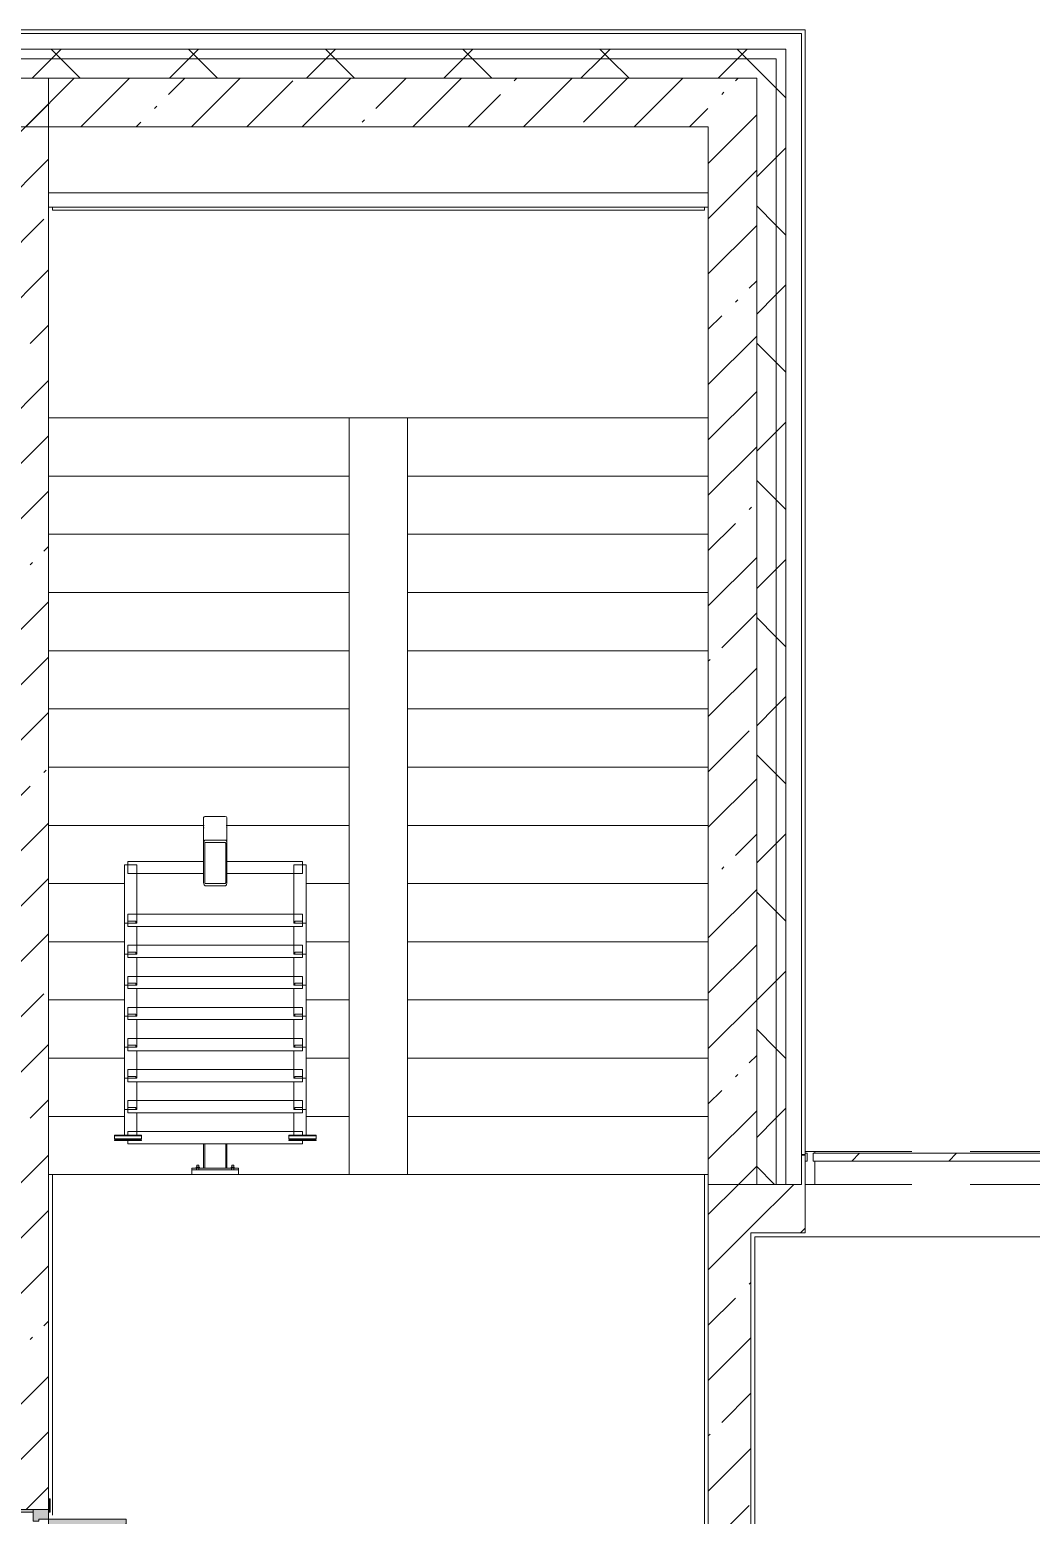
# Model space of a CAD drawing. Header units: millimetres. Extents: x 35524 to 235479, y -8553 to 29000.
# Drawn here: x 197782 to 202944, y 19695 to 27350 of the extents above; entities that cross this region are included whole.
import ezdxf

# ---------------------------------------------------------------- set-up
doc = ezdxf.new("R2010")
doc.units = ezdxf.units.MM
doc.linetypes.add('200_ШТРИХ__ш1_п0_6_', pattern=[800, 500, -300])
for name, color, linetype, lineweight in [('A-DETL-MBND-1', 7, '200_ШТРИХ__ш1_п0_6_', 9), ('A-GENM', 7, 'Continuous', 5), ('A-GLAZ-2', 7, 'Continuous', 5), ('A-GLAZ-CWMG-3', 7, 'Continuous', 5), ('A-WALL', 7, 'Continuous', 9), ('A-WALL-6', 7, 'Continuous', 5), ('I-WALL-24', 7, 'Continuous', 5), ('S-STRS-3', 7, 'Continuous', 5)]:
    doc.layers.add(name, color=color, linetype=linetype, lineweight=lineweight)
for name, color, linetype, lineweight, true_color in [('A-DOOR-2', 7, 'Continuous', 5, 0xaaaaaa), ('A-DOOR-3', 7, 'Continuous', 5, 0xe2e2e2), ('A-DOOR-FRAM-2', 7, 'Continuous', 5, 0xe2e2e2), ('A-DOOR-FRAM-3', 7, 'Continuous', 5, 0xaaaaaa), ('A-FLOR-2', 7, 'Continuous', 5, 0xaaaaaa)]:
    doc.layers.add(name, color=color, linetype=linetype, lineweight=lineweight, true_color=true_color)
pattern_1 = [(45, (108468.84, 0), (-353.5534, 353.5534), []), (135, (108468.84, 0), (-353.5534, -353.5534), [])]
pattern_2 = [(45, (108468.84, 0), (-285.1231, 285.1231), []), (45, (108753.96, 0), (-285.1231, 285.1231), [504.031, -100.806, 16.764, -84.042])]

# ---------------------------------------------------------------- blocks, each defined once
blk = doc.blocks.new('110_Дверь_СКБ_2Ст - Д-1_л_Лестничная клетка EIS60 2-32359692-3_4_2_птичка')
at = {"layer": 'A-DOOR-3'}
for points in [[(662.5, 125), (662.5, 1025), (612.5, 1025), (612.5, 125)], [(-587.5, 525), (-637.5, 525), (-637.5, 125), (-587.5, 125)], [(712.5, -125), (712.5, 45), (697.5, 45), (697.5, -125)]]:
    blk.add_hatch(color=256, dxfattribs=at).paths.add_polyline_path(points)
h = blk.add_hatch(color=256, dxfattribs=at)
h.paths.add_polyline_path([(712.5, 125), (662.5, 125), (662.5, 75), (652.5, 75), (652.5, 45), (712.5, 45)])
h.paths.add_polyline_path([(-627.5, 45), (-627.5, 75), (-637.5, 75), (-637.5, 125), (-687.5, 125), (-687.5, 45)])
at = {"layer": 'A-DOOR-FRAM-2'}
for points in [[(-672.5, 125), (-672.5, 133), (-742.5, 133), (-742.5, 125)], [(767.5, 125), (767.5, 133), (697.5, 133), (697.5, 125)], [(-672.5, -125), (-672.5, 45), (-687.5, 45), (-687.5, -125)], [(-672.5, -133), (-672.5, -125), (-742.5, -125), (-742.5, -133)], [(767.5, -133), (767.5, -125), (697.5, -125), (697.5, -133)]]:
    blk.add_hatch(color=256, dxfattribs=at).paths.add_polyline_path(points)
at = {"layer": 'A-DOOR-2'}
for p, q in [((662.5, 1025), (612.5, 1025)), ((612.5, 1025), (612.5, 125)), ((662.5, 125), (662.5, 1025)), ((-637.5, 525), (-637.5, 125)), ((-587.5, 525), (-637.5, 525)), ((-587.5, 125), (-587.5, 525)), ((-637.5, 125), (-587.5, 125)), ((612.5, 125), (662.5, 125))]:
    blk.add_line(p, q, dxfattribs=at)
for centre, radius, start, end in [((662.5, 125), 900, 90, 180), ((-637.5, 125), 400, 360, 90)]:
    blk.add_arc(centre, radius, start, end, dxfattribs=at)
at = {"layer": 'A-DOOR-FRAM-3'}
for p, q in [((-672.5, 133), (-742.5, 133)), ((-742.5, 133), (-742.5, 125)), ((-742.5, 125), (-672.5, 125)), ((-637.5, 125), (-687.5, 125)), ((-687.5, 125), (-687.5, 45)), ((-672.5, 125), (-672.5, 133)), ((-637.5, 75), (-637.5, 125)), ((662.5, 125), (662.5, 75)), ((712.5, 125), (662.5, 125)), ((767.5, 133), (697.5, 133)), ((697.5, 133), (697.5, 125)), ((697.5, 125), (767.5, 125)), ((712.5, 45), (712.5, 125)), ((767.5, 125), (767.5, 133)), ((-687.5, 45), (-627.5, 45)), ((-672.5, 45), (-687.5, 45)), ((-687.5, 45), (-687.5, -125)), ((-672.5, -125), (-672.5, 45)), ((-627.5, 75), (-637.5, 75)), ((-627.5, 45), (-627.5, 75)), ((662.5, 75), (652.5, 75)), ((652.5, 75), (652.5, 45)), ((652.5, 45), (712.5, 45)), ((712.5, 45), (697.5, 45)), ((697.5, 45), (697.5, -125)), ((712.5, -125), (712.5, 45)), ((-672.5, -125), (-742.5, -125)), ((-742.5, -125), (-742.5, -133)), ((-742.5, -133), (-672.5, -133)), ((-687.5, -125), (-672.5, -125)), ((-672.5, -133), (-672.5, -125)), ((697.5, -125), (712.5, -125)), ((767.5, -125), (697.5, -125)), ((697.5, -125), (697.5, -133)), ((697.5, -133), (767.5, -133)), ((767.5, -133), (767.5, -125))]:
    blk.add_line(p, q, dxfattribs=at)
blk = doc.blocks.new('PNS_Панель прямоугольная - Нр_Стекло - 40мм-22855911-3_4_2_птичка')
at = {"layer": 'A-GLAZ-2'}
h = blk.add_hatch(dxfattribs=at)
h.set_pattern_fill('FP_160', color=256, style=0, pattern_type=2)
h.set_pattern_definition([(45, (-94620, -21060), (-1414.214, 1414.214), [1000, -3000]), (45, (-95620, -21560), (-1414.214, 1414.214), [3000, -1000]), (45, (-93620, -22060), (-1414.214, 1414.214), [1000, -3000])])
h.paths.add_polyline_path([(760, -40), (770, -40), (770, 0), (-770, 0), (-770, -40), (37.1, -40)])
for p, q in [((-770, 0), (770, 0)), ((760, 0), (-770, 0)), ((-760, -40), (760, -40))]:
    blk.add_line(p, q, dxfattribs=at)
blk = doc.blocks.new('Прямоугольный импост - Импост структурный с накладкой - 170мм-22855901-3_4_2_птичка')
at = {"layer": 'A-DETL-MBND-1'}
for p, q in [((93360, 21560), (93360, 21570)), ((93360, 21570), (94880, 21570)), ((93360, 21400), (94880, 21400))]:
    blk.add_line(p, q, dxfattribs=at)
blk = doc.blocks.new('Анкер клиновой - Анкер клиновой МКТ В 10-10-16_85-22193208-3_4_2_птичка')
at = {"layer": 'A-DETL-MBND-1'}
for p, q in [((122191.4, 13788), (122191.4, 13784)), ((122207.4, 13788), (122191.4, 13788)), ((122191.4, 13788), (122207.4, 13788)), ((122194.4, 13798), (122194.4, 13784)), ((122204.4, 13798), (122194.4, 13798)), ((122194.4, 13798), (122204.4, 13798)), ((122204.4, 13784), (122204.4, 13798)), ((122207.4, 13784), (122207.4, 13788))]:
    blk.add_line(p, q, dxfattribs=at)
blk = doc.blocks.new('ОМ_Полоса_Трапеция прямоугольная_Прокат_ГОСТ 103-2006 - ОМ_Полоса_Трапеция прямоугольная_Прокат_ГОСТ 103-2006-21111644-3_4_2_птичка')
at = {"layer": 'A-GENM'}
for p, q in [((122699.4, 15046.5), (122699.4, 15056.5)), ((122699.4, 15056.5), (122739.4, 15056.5)), ((122739.4, 15046.5), (122699.4, 15046.5)), ((122739.4, 15056.5), (122739.4, 15046.5))]:
    blk.add_line(p, q, dxfattribs=at)
blk = doc.blocks.new('ОМ_Полоса_Трапеция прямоугольная_Прокат_ГОСТ 103-2006 - ОМ_Полоса_Трапеция прямоугольная_Прокат_ГОСТ 103-2006-V168-3_4_2_птичка')
at = {"layer": 'A-GENM'}
for p, q in [((122699.4, 14416.5), (122699.4, 14406.5)), ((122739.4, 14416.5), (122699.4, 14416.5)), ((122699.4, 14406.5), (122739.4, 14406.5)), ((122739.4, 14406.5), (122739.4, 14416.5))]:
    blk.add_line(p, q, dxfattribs=at)
blk = doc.blocks.new('ОМ_Полоса_Трапеция прямоугольная_Прокат_ГОСТ 103-2006 - ОМ_Полоса_Трапеция прямоугольная_Прокат_ГОСТ 103-2006-V169-3_4_2_птичка')
at = {"layer": 'A-GENM'}
for p, q in [((122699.4, 14256.5), (122699.4, 14246.5)), ((122739.4, 14256.5), (122699.4, 14256.5)), ((122699.4, 14246.5), (122739.4, 14246.5)), ((122739.4, 14246.5), (122739.4, 14256.5))]:
    blk.add_line(p, q, dxfattribs=at)
blk = doc.blocks.new('ОМ_Полоса_Трапеция прямоугольная_Прокат_ГОСТ 103-2006 - ОМ_Полоса_Трапеция прямоугольная_Прокат_ГОСТ 103-2006-V170-3_4_2_птичка')
at = {"layer": 'A-GENM'}
for p, q in [((122699.4, 14096.5), (122699.4, 14086.5)), ((122739.4, 14096.5), (122699.4, 14096.5)), ((122699.4, 14086.5), (122739.4, 14086.5)), ((122739.4, 14086.5), (122739.4, 14096.5))]:
    blk.add_line(p, q, dxfattribs=at)
blk = doc.blocks.new('ОМ_Полоса_Прокат_ГОСТ 103-2006 - ОМ_Полоса_Прокат_ГОСТ 103-2006-22193251-3_4_2_птичка')
at = {"layer": 'A-GENM'}
for p, q in [((122809.4, 13929.5), (122669.4, 13929.5)), ((122669.4, 13929.5), (122669.4, 13926.5)), ((122669.4, 13926.5), (122809.4, 13926.5)), ((122809.4, 13926.5), (122809.4, 13929.5))]:
    blk.add_line(p, q, dxfattribs=at)
blk = doc.blocks.new('ОМ_Полоса_Прокат_ГОСТ 103-2006 - ОМ_Полоса_Прокат_ГОСТ 103-2006-22193252-3_4_2_птичка')
at = {"layer": 'A-GENM'}
for p, q in [((122669.4, 13954.2), (122669.4, 13950.8)), ((122809.4, 13954.2), (122669.4, 13954.2)), ((122669.4, 13950.8), (122809.4, 13950.8)), ((122669.4, 13933.9), (122669.4, 13950.8)), ((122809.4, 13933.9), (122669.4, 13933.9)), ((122809.4, 13950.8), (122809.4, 13954.2)), ((122809.4, 13950.8), (122809.4, 13933.9))]:
    blk.add_line(p, q, dxfattribs=at)
blk = doc.blocks.new('ОМ_Полоса_Трапеция прямоугольная_Прокат_ГОСТ 103-2006 - ОМ_Полоса_Трапеция прямоугольная_Прокат_ГОСТ 103-2006-21111686-3_4_2_птичка')
at = {"layer": 'A-GENM'}
for p, q in [((121839.4, 15056.5), (121879.4, 15056.5)), ((121839.4, 15046.5), (121839.4, 15056.5)), ((121879.4, 15046.5), (121839.4, 15046.5)), ((121879.4, 15056.5), (121879.4, 15046.5))]:
    blk.add_line(p, q, dxfattribs=at)
blk = doc.blocks.new('ОМ_Полоса_Трапеция прямоугольная_Прокат_ГОСТ 103-2006 - ОМ_Полоса_Трапеция прямоугольная_Прокат_ГОСТ 103-2006-V171-3_4_2_птичка')
at = {"layer": 'A-GENM'}
for p, q in [((121879.4, 14416.5), (121839.4, 14416.5)), ((121839.4, 14416.5), (121839.4, 14406.5)), ((121839.4, 14406.5), (121879.4, 14406.5)), ((121879.4, 14406.5), (121879.4, 14416.5))]:
    blk.add_line(p, q, dxfattribs=at)
blk = doc.blocks.new('ОМ_Полоса_Трапеция прямоугольная_Прокат_ГОСТ 103-2006 - ОМ_Полоса_Трапеция прямоугольная_Прокат_ГОСТ 103-2006-V172-3_4_2_птичка')
at = {"layer": 'A-GENM'}
for p, q in [((121879.4, 14256.5), (121839.4, 14256.5)), ((121839.4, 14256.5), (121839.4, 14246.5)), ((121839.4, 14246.5), (121879.4, 14246.5)), ((121879.4, 14246.5), (121879.4, 14256.5))]:
    blk.add_line(p, q, dxfattribs=at)
blk = doc.blocks.new('ОМ_Полоса_Трапеция прямоугольная_Прокат_ГОСТ 103-2006 - ОМ_Полоса_Трапеция прямоугольная_Прокат_ГОСТ 103-2006-V173-3_4_2_птичка')
at = {"layer": 'A-GENM'}
for p, q in [((121879.4, 14096.5), (121839.4, 14096.5)), ((121839.4, 14096.5), (121839.4, 14086.5)), ((121839.4, 14086.5), (121879.4, 14086.5)), ((121879.4, 14086.5), (121879.4, 14096.5))]:
    blk.add_line(p, q, dxfattribs=at)
blk = doc.blocks.new('ОМ_Полоса_Прокат_ГОСТ 103-2006 - ОМ_Полоса_Прокат_ГОСТ 103-2006-22193295-3_4_2_птичка')
at = {"layer": 'A-GENM'}
for p, q in [((121909.4, 13929.5), (121769.4, 13929.5)), ((121769.4, 13929.5), (121769.4, 13926.5)), ((121769.4, 13926.5), (121909.4, 13926.5)), ((121909.4, 13926.5), (121909.4, 13929.5))]:
    blk.add_line(p, q, dxfattribs=at)
blk = doc.blocks.new('ОМ_Полоса_Прокат_ГОСТ 103-2006 - ОМ_Полоса_Прокат_ГОСТ 103-2006-22193296-3_4_2_птичка')
at = {"layer": 'A-GENM'}
for p, q in [((121909.4, 13954.2), (121769.4, 13954.2)), ((121769.4, 13954.2), (121769.4, 13950.8)), ((121769.4, 13950.8), (121909.4, 13950.8)), ((121769.4, 13933.9), (121769.4, 13950.8)), ((121909.4, 13933.9), (121769.4, 13933.9)), ((121909.4, 13950.8), (121909.4, 13954.2)), ((121909.4, 13950.8), (121909.4, 13933.9))]:
    blk.add_line(p, q, dxfattribs=at)
blk = doc.blocks.new('ОМ_Нижняя опорная пятка1 - ОМ_Нижняя опорная пятка-21111576-3_4_2_птичка')
at = {"layer": 'A-DETL-MBND-1'}
for p, q in [((-96, -10), (-96, 0)), ((-84, -10), (-84, 0)), ((84, -10), (84, 0)), ((96, -10), (96, 0))]:
    blk.add_line(p, q, dxfattribs=at)
blk = doc.blocks.new('ОМ_Труба_ГОСТ 8639-82 - ОМ_Труба_ГОСТ 8639-82-21111694-3_4_2_птичка')
at = {"layer": 'A-GENM'}
for p, q in [((122229.4, 15590.5), (122229.4, 15456.5)), ((122238.4, 15595.1), (122340.4, 15595.1)), ((122349.4, 15456.5), (122349.4, 15590.5)), ((122238.4, 15474.2), (122340.4, 15474.2)), ((122229.4, 15256.4), (122229.4, 15456.5)), ((122235.4, 15456.5), (122235.4, 15256.4)), ((122340.4, 15462.4), (122238.4, 15462.4)), ((122343.4, 15256.4), (122343.4, 15456.5)), ((122349.4, 15456.5), (122349.4, 15256.4)), ((122238.4, 15250.5), (122340.4, 15250.5)), ((122340.4, 15238.8), (122238.4, 15238.8))]:
    blk.add_line(p, q, dxfattribs=at)
at = {"layer": 'A-GENM', "flags": 128}
for points in [[(122229.4, 15456.5), (122229.6, 15460), (122230.1, 15463.3), (122231, 15466.3), (122232.1, 15469), (122233.4, 15471.2), (122235, 15472.8), (122236.7, 15473.8), (122238.4, 15474.2)], [(122340.4, 15474.2), (122342.2, 15473.8), (122343.9, 15472.8), (122345.4, 15471.2), (122346.8, 15469), (122347.9, 15466.3), (122348.8, 15463.3), (122349.3, 15460), (122349.4, 15456.5)], [(122238.4, 15462.4), (122237.9, 15462.3), (122237.3, 15461.9), (122236.8, 15461.4), (122236.3, 15460.7), (122235.9, 15459.8), (122235.7, 15458.8), (122235.5, 15457.7), (122235.4, 15456.5)], [(122343.4, 15456.5), (122343.4, 15457.7), (122343.2, 15458.8), (122342.9, 15459.8), (122342.6, 15460.7), (122342.1, 15461.4), (122341.6, 15461.9), (122341, 15462.3), (122340.4, 15462.4)], [(122238.4, 15238.8), (122236.7, 15239.1), (122235, 15240.1), (122233.4, 15241.8), (122232.1, 15243.9), (122231, 15246.6), (122230.1, 15249.7), (122229.6, 15253), (122229.4, 15256.4)], [(122235.4, 15256.4), (122235.5, 15255.3), (122235.7, 15254.2), (122235.9, 15253.2), (122236.3, 15252.3), (122236.8, 15251.5), (122237.3, 15251), (122237.9, 15250.7), (122238.4, 15250.5)], [(122349.4, 15256.4), (122349.3, 15253), (122348.8, 15249.7), (122347.9, 15246.6), (122346.8, 15243.9), (122345.4, 15241.8), (122343.9, 15240.1), (122342.2, 15239.1), (122340.4, 15238.8)], [(122340.4, 15250.5), (122341, 15250.7), (122341.6, 15251), (122342.1, 15251.5), (122342.6, 15252.3), (122342.9, 15253.2), (122343.2, 15254.2), (122343.4, 15255.3), (122343.4, 15256.4)]]:
    blk.add_lwpolyline(points, dxfattribs=at)
at = {"layer": 'A-GENM'}
for centre, major_axis, start_param, end_param in [((122238.4, 15590.5), (9, 0), 1.570796, 3.141593), ((122340.4, 15590.5), (9, 0), 0, 1.570796), ((122238.4, 15538.5), (9, 0), 3.141593, 3.665191), ((122340.4, 15538.5), (-9, 0), 2.617994, 3.141593)]:
    blk.add_ellipse(centre, major_axis=major_axis, ratio=0.509802, start_param=start_param, end_param=end_param, dxfattribs=at)
blk = doc.blocks.new('ОМ_Уголок_ГОСТ 8509-93 - ОМ_Уголок_ГОСТ 8509-93-22194532-3_4_2_птичка')
at = {"layer": 'A-GENM'}
for p, q in [((0, 45.2), (0, -17.8)), ((390, 45.2), (0, 45.2)), ((900, 45.2), (510, 45.2)), ((900, -17.8), (900, 45.2)), ((0, -17.8), (390, -17.8)), ((510, -17.8), (900, -17.8))]:
    blk.add_line(p, q, dxfattribs=at)
blk = doc.blocks.new('ОМ_Уголок_ГОСТ 8509-93 - ОМ_Уголок_ГОСТ 8509-93-V174-3_4_2_птичка')
at = {"layer": 'A-GENM'}
for p, q in [((0, 45.2), (0, -17.8)), ((900, 45.2), (0, 45.2)), ((900, -17.8), (900, 45.2)), ((0, -17.8), (900, -17.8))]:
    blk.add_line(p, q, dxfattribs=at)
blk = doc.blocks.new('ОМ_Уголок_ГОСТ 8509-93 - ОМ_Уголок_ГОСТ 8509-93-22194533-3_4_2_птичка')
at = {"layer": 'A-GENM'}
for p, q in [((0, 45.2), (0, -17.8)), ((300, 45.2), (0, 45.2)), ((300, -17.8), (300, 45.2)), ((0, -17.8), (300, -17.8))]:
    blk.add_line(p, q, dxfattribs=at)
blk = doc.blocks.new('ОМ_Уголок_ГОСТ 8509-93 - ОМ_Уголок_ГОСТ 8509-93-V175-3_4_2_птичка')
at = {"layer": 'A-GENM'}
for p, q in [((0, 45.2), (0, -17.8)), ((142.2, 45.2), (0, 45.2)), ((0, -17.8), (160, -17.8))]:
    blk.add_line(p, q, dxfattribs=at)
blk = doc.blocks.new('ОМ_Уголок_ГОСТ 8509-93 - ОМ_Уголок_ГОСТ 8509-93-V176-3_4_2_птичка')
at = {"layer": 'A-GENM'}
for p, q in [((300, 45.2), (157.8, 45.2)), ((300, -17.8), (300, 45.2)), ((140, -17.8), (300, -17.8))]:
    blk.add_line(p, q, dxfattribs=at)
blk = doc.blocks.new('ОМ_Уголок_ГОСТ 8509-93 - ОМ_Уголок_ГОСТ 8509-93-V226-3_4_2_птичка')
at = {"layer": 'A-GENM'}
for p, q in [((0, 45.2), (0, 27.8)), ((900, 45.2), (0, 45.2)), ((0, 7.4), (0, -17.8)), ((900, 27.8), (900, 45.2)), ((900, -17.8), (900, 6.6)), ((0, -17.8), (900, -17.8))]:
    blk.add_line(p, q, dxfattribs=at)
blk = doc.blocks.new('ОМ_Уголок_ГОСТ 8509-93 - ОМ_Уголок_ГОСТ 8509-93-V227-3_4_2_птичка')
at = {"layer": 'A-GENM'}
for p, q in [((0, 45.2), (0, -17.8)), ((6.6, 45.2), (0, 45.2)), ((142.2, 45.2), (27.8, 45.2)), ((0, -17.8), (6.6, -17.8)), ((27.8, -17.8), (160, -17.8))]:
    blk.add_line(p, q, dxfattribs=at)
blk = doc.blocks.new('ОМ_Уголок_ГОСТ 8509-93 - ОМ_Уголок_ГОСТ 8509-93-V179-3_4_2_птичка')
at = {"layer": 'A-GENM'}
for p, q in [((272.2, 45.2), (157.8, 45.2)), ((300, 45.2), (292.6, 45.2)), ((300, -17.8), (300, 45.2)), ((140, -17.8), (272.2, -17.8)), ((292.6, -17.8), (300, -17.8))]:
    blk.add_line(p, q, dxfattribs=at)
blk = doc.blocks.new('ОМ_Труба_ГОСТ 8639-82 - ОМ_Труба_ГОСТ 8639-82-21111710-3_4_2_птичка')
at = {"layer": 'A-DETL-MBND-1'}
for p, q in [((122229.4, 13908.7), (122229.4, 13784)), ((122235.4, 13908.7), (122235.4, 13784)), ((122343.4, 13908.7), (122343.4, 13784)), ((122349.4, 13784), (122349.4, 13908.7))]:
    blk.add_line(p, q, dxfattribs=at)
blk = doc.blocks.new('ОМ_Уголок_ГОСТ 8510-86 - ОМ_Уголок_ГОСТ 8510-86-21111720-3_4_2_птичка')
at = {"layer": 'A-DETL-MBND-1'}
for p, q in [((0, 34), (0, 0)), ((0, 10), (240, 10)), ((0, 0), (240, 0)), ((240, 0), (240, 34))]:
    blk.add_line(p, q, dxfattribs=at)
blk = doc.blocks.new('Прямоугольный импост - Импост структурный с накладкой - 170мм-22854979-3_4_2_птичка')
at = {"layer": 'A-GLAZ-CWMG-3'}
for p, q in [((0, 160), (-50, 160)), ((-50, 160), (-50, 40)), ((0, 40), (0, 160)), ((-50, 40), (-40, 40)), ((-40, 0), (-50, 0)), ((-50, 0), (-50, -10)), ((-40, 40), (-40, 0)), ((-10, 0), (-10, 40)), ((-10, 40), (0, 40)), ((0, 0), (-10, 0)), ((0, -10), (0, 0)), ((-50, -10), (0, -10))]:
    blk.add_line(p, q, dxfattribs=at)
blk = doc.blocks.new('Зашивка приборов отопления39 - Зашивка приборов отопления-33325432-3_4_2_птичка')
at = {"layer": 'A-WALL-6'}
for p, q in [((120704.7, 17931.2), (124104.7, 17931.2)), ((124104.7, 17931.2), (120704.7, 17931.2)), ((120704.7, 17856.2), (124104.7, 17856.2))]:
    blk.add_line(p, q, dxfattribs=at)

msp = doc.modelspace()

# ---------------------------------------------------------------- hatches: boundary and pattern name
at = {"layer": 'A-WALL-6'}
h = msp.add_hatch(dxfattribs=at)
h.set_pattern_fill('FP_102', color=256, style=0, pattern_type=2)
h.set_pattern_definition(pattern_1)
h.paths.add_polyline_path([(201628.8, 27200), (201678.8, 27200), (201678.8, 27250), (193038.8, 27250), (193038.8, 27200), (200761.5, 27200)])
h = msp.add_hatch(dxfattribs=at)
h.set_pattern_fill('FP_102', color=256, style=0, pattern_type=2)
h.set_pattern_definition(pattern_1)
h.paths.add_polyline_path([(201528.8, 27100), (201628.8, 27100), (201628.8, 27200), (193038.8, 27200), (193038.8, 27100), (200761.5, 27100)])
h = msp.add_hatch(dxfattribs=at)
h.set_pattern_fill('FP_102', color=256, style=0, pattern_type=2)
h.set_pattern_definition(pattern_1)
h.paths.add_polyline_path([(201678.8, 21400), (201678.8, 27200), (201628.8, 27200), (201628.8, 21400)])
h = msp.add_hatch(dxfattribs=at)
h.set_pattern_fill('FP_102', color=256, style=0, pattern_type=2)
h.set_pattern_definition(pattern_1)
h.paths.add_polyline_path([(201628.8, 21400), (201628.8, 27100), (201528.8, 27100), (201528.8, 21400)])
h = msp.add_hatch(dxfattribs=at)
h.set_pattern_fill('FP_102', color=256, style=0, pattern_type=2)
h.set_pattern_definition(pattern_1)
h.paths.add_polyline_path([(233698.8, 21400), (233698.8, 21550), (228619.1, 21550), (228619.1, 21400), (233548.8, 21400)])
h.paths.add_polyline_path([(227719.1, 21400), (227719.1, 21550), (226369.3, 21550), (226369.3, 21400), (226863.2, 21400)])
h.paths.add_polyline_path([(215319.3, 21400), (215319.3, 21550), (214019.1, 21550), (214019.1, 21400), (214744.5, 21400)])
h.paths.add_polyline_path([(216219.3, 21400), (217519.3, 21400), (217519.3, 21550), (216219.3, 21550)])
h.paths.add_polyline_path([(201778.8, 21400), (201778.8, 21550), (201758.8, 21550), (201758.8, 21400)])
h.paths.add_polyline_path([(218419.3, 21400), (219718.8, 21400), (219718.8, 21550), (218419.3, 21550)])
h.paths.add_polyline_path([(224998.8, 21400), (225469.3, 21400), (225469.3, 21550), (224599.3, 21550), (224599.3, 21400)])
h.paths.add_polyline_path([(222018.8, 21400), (223169.3, 21400), (223169.3, 21550), (222018.8, 21550)])
h.paths.add_polyline_path([(206354.7, 21400), (209618.8, 21400), (209618.8, 21550), (205078.8, 21550), (205078.8, 21400)])
h.paths.add_polyline_path([(211947.9, 21400), (213119.1, 21400), (213119.1, 21550), (211918.8, 21550), (211918.8, 21400)])
at = {"layer": 'I-WALL-24'}
h = msp.add_hatch(dxfattribs=at)
h.set_pattern_fill('FP_98', color=256, style=0, pattern_type=2)
h.set_pattern_definition(pattern_2)
h.paths.add_polyline_path([(201278.8, 26850), (201278.8, 27100), (197603.8, 27100), (197603.8, 26850), (200761.5, 26850)])
h = msp.add_hatch(dxfattribs=at)
h.set_pattern_fill('FP_98', color=256, style=0, pattern_type=2)
h.set_pattern_definition(pattern_2)
h.paths.add_polyline_path([(197628.8, 17270), (197878.8, 17270), (197878.8, 18325), (197628.8, 18325), (197628.8, 18162.4)])
h.paths.add_polyline_path([(197628.8, 19725), (197878.8, 19725), (197878.8, 27100), (197628.8, 27100), (197628.8, 19750)])
h = msp.add_hatch(dxfattribs=at)
h.set_pattern_fill('FP_98', color=256, style=0, pattern_type=2)
h.set_pattern_definition(pattern_2)
h.paths.add_polyline_path([(201278.8, 21400), (201528.8, 21400), (201528.8, 27100), (201278.8, 27100), (201278.8, 21633.1)])
h = msp.add_hatch(dxfattribs=at)
h.set_pattern_fill('FP_98', color=256, style=0, pattern_type=2)
h.set_pattern_definition(pattern_2)
h.paths.add_polyline_path([(201498.8, 17270), (201498.8, 21400), (201278.8, 21400), (201278.8, 17270)])
h = msp.add_hatch(dxfattribs=at)
h.set_pattern_fill('FP_98', color=256, style=0, pattern_type=2)
h.set_pattern_definition(pattern_2)
h.paths.add_polyline_path([(206354.7, 21150), (209048.8, 21150), (209048.8, 21400), (205078.8, 21400), (205078.8, 21150)])
h.paths.add_polyline_path([(201498.8, 21150), (201778.8, 21150), (201778.8, 21400), (201498.8, 21400)])

# ---------------------------------------------------------------- linework, layer by layer
at = {"layer": 'A-FLOR-2'}
for p, q in [((197898.8, 26435), (197898.8, 26420)), ((197898.8, 26420), (201258.8, 26420)), ((201258.8, 26420), (201258.8, 26435)), ((201278.8, 21450), (197878.8, 21450)), ((197899.8, 21450), (197899.8, 19694.6)), ((201258.8, 17870), (201258.8, 21450)), ((201518.8, 21130), (201518.8, 13628)), ((203348.8, 21130), (201518.8, 21130))]:
    msp.add_line(p, q, dxfattribs=at)
at = {"layer": 'A-WALL'}
for p, q in [((201758.8, 27330), (188818.8, 27330)), ((201758.8, 21400), (201758.8, 27330)), ((201678.8, 27250), (188818.8, 27250)), ((201628.8, 27200), (188818.8, 27200)), ((201628.8, 21400), (201628.8, 27200)), ((201678.8, 21400), (201678.8, 27250)), ((201528.8, 21400), (201528.8, 27100)), ((201778.8, 21553), (201758.8, 21553)), ((201778.8, 21550), (201758.8, 21550)), ((201528.8, 21400), (201758.8, 21400))]:
    msp.add_line(p, q, dxfattribs=at)
at = {"layer": 'A-WALL-6'}
for p, q in [((201778.8, 27350), (184818.8, 27350)), ((201778.8, 21400), (201778.8, 27350)), ((189118.8, 27100), (201278.8, 27100))]:
    msp.add_line(p, q, dxfattribs=at)
at = {"layer": 'I-WALL-24'}
for p, q in [((201278.8, 27100), (197603.8, 27100)), ((197878.8, 19780), (197878.8, 27100)), ((201528.8, 27100), (201278.8, 27100)), ((197603.8, 26850), (201278.8, 26850)), ((201278.8, 26850), (201278.8, 17850)), ((201528.8, 21400), (201278.8, 21400)), ((201778.8, 21150), (201778.8, 21400)), ((201498.8, 21150), (201778.8, 21150)), ((201498.8, 13628), (201498.8, 21150))]:
    msp.add_line(p, q, dxfattribs=at)
at = {"layer": 'S-STRS-3'}
for p, q in [((197878.8, 25350), (199428.8, 25350)), ((197878.8, 25350), (199428.8, 25350)), ((199428.8, 25350), (199728.8, 25350)), ((199428.8, 25050), (199428.8, 25350)), ((201278.8, 25350), (199728.8, 25350)), ((199728.8, 25350), (199728.8, 25050)), ((201278.8, 25350), (199728.8, 25350)), ((197878.8, 25050), (199428.8, 25050)), ((197878.8, 25050), (199428.8, 25050)), ((199428.8, 24750), (199428.8, 25050)), ((199728.8, 25050), (199728.8, 24750)), ((201278.8, 25050), (199728.8, 25050)), ((201278.8, 25050), (199728.8, 25050)), ((197878.8, 24750), (199428.8, 24750)), ((197878.8, 24750), (199428.8, 24750)), ((199428.8, 24450), (199428.8, 24750)), ((199728.8, 24750), (199728.8, 24450)), ((201278.8, 24750), (199728.8, 24750)), ((201278.8, 24750), (199728.8, 24750)), ((197878.8, 24450), (199428.8, 24450)), ((197878.8, 24450), (199428.8, 24450)), ((199428.8, 24150), (199428.8, 24450)), ((199728.8, 24450), (199728.8, 24150)), ((201278.8, 24450), (199728.8, 24450)), ((201278.8, 24450), (199728.8, 24450)), ((197878.8, 24150), (199428.8, 24150)), ((197878.8, 24150), (199428.8, 24150)), ((199428.8, 23850), (199428.8, 24150)), ((199728.8, 24150), (199728.8, 23850)), ((201278.8, 24150), (199728.8, 24150)), ((201278.8, 24150), (199728.8, 24150)), ((197878.8, 23850), (199428.8, 23850)), ((197878.8, 23850), (199428.8, 23850)), ((199428.8, 23550), (199428.8, 23850)), ((199728.8, 23850), (199728.8, 23550)), ((201278.8, 23850), (199728.8, 23850)), ((201278.8, 23850), (199728.8, 23850)), ((197878.8, 23550), (199428.8, 23550)), ((197878.8, 23550), (199428.8, 23550)), ((199428.8, 23250), (199428.8, 23550)), ((199728.8, 23550), (199728.8, 23250)), ((201278.8, 23550), (199728.8, 23550)), ((201278.8, 23550), (199728.8, 23550)), ((197878.8, 23250), (198681.1, 23250)), ((197878.8, 23250), (198681.1, 23250)), ((198794.9, 23250), (199428.8, 23250)), ((198794.9, 23250), (199428.8, 23250)), ((199428.8, 22950), (199428.8, 23250)), ((199728.8, 23250), (199728.8, 22950)), ((201278.8, 23250), (199728.8, 23250)), ((201278.8, 23250), (199728.8, 23250)), ((197878.8, 22950), (198270.2, 22950)), ((197878.8, 22950), (198270.2, 22950)), ((199205.8, 22950), (199428.8, 22950)), ((199205.8, 22950), (199428.8, 22950)), ((199428.8, 22650), (199428.8, 22950)), ((199728.8, 22950), (199728.8, 22650)), ((201278.8, 22950), (199728.8, 22950)), ((201278.8, 22950), (199728.8, 22950)), ((197878.8, 22650), (198270.2, 22650)), ((197878.8, 22650), (198270.2, 22650)), ((199205.8, 22650), (199428.8, 22650)), ((199205.8, 22650), (199428.8, 22650)), ((199428.8, 22350), (199428.8, 22650)), ((199728.8, 22650), (199728.8, 22350)), ((201278.8, 22650), (199728.8, 22650)), ((201278.8, 22650), (199728.8, 22650)), ((197878.8, 22350), (198270.2, 22350)), ((197878.8, 22350), (198270.2, 22350)), ((199205.8, 22350), (199428.8, 22350)), ((199205.8, 22350), (199428.8, 22350)), ((199428.8, 22050), (199428.8, 22350)), ((199728.8, 22350), (199728.8, 22050)), ((201278.8, 22350), (199728.8, 22350)), ((201278.8, 22350), (199728.8, 22350)), ((197878.8, 22050), (198270.2, 22050)), ((197878.8, 22050), (198270.2, 22050)), ((199205.8, 22050), (199428.8, 22050)), ((199205.8, 22050), (199428.8, 22050)), ((199428.8, 21750), (199428.8, 22050)), ((199728.8, 22050), (199728.8, 21750)), ((201278.8, 22050), (199728.8, 22050)), ((201278.8, 22050), (199728.8, 22050)), ((197878.8, 21750), (198270.2, 21750)), ((197878.8, 21750), (198270.2, 21750)), ((199205.8, 21750), (199428.8, 21750)), ((199205.8, 21750), (199428.8, 21750)), ((199428.8, 21450), (199428.8, 21750)), ((199728.8, 21750), (199728.8, 21450)), ((201278.8, 21750), (199728.8, 21750)), ((201278.8, 21750), (199728.8, 21750)), ((201278.8, 21450), (199728.8, 21450))]:
    msp.add_line(p, q, dxfattribs=at)

# ---------------------------------------------------------------- block references
at = {"layer": 'A-DETL-MBND-1'}
for name, p in [('ОМ_Труба_ГОСТ 8639-82 - ОМ_Труба_ГОСТ 8639-82-21111710-3_4_2_птичка', (76448.5, 7700)), ('Прямоугольный импост - Импост структурный с накладкой - 170мм-22855901-3_4_2_птичка', (108468.8, 0)), ('Анкер клиновой - Анкер клиновой МКТ В 10-10-16_85-22193208-3_4_2_птичка', (76448.5, 7700)), ('ОМ_Нижняя опорная пятка1 - ОМ_Нижняя опорная пятка-21111576-3_4_2_птичка', (198738, 21484)), ('Анкер клиновой - Анкер клиновой МКТ В 10-10-16_85-22193208-3_4_2_птичка', (76628.5, 7700))]:
    msp.add_blockref(name, p, dxfattribs=at)
at = {"layer": 'A-DETL-MBND-1', "extrusion": (0, 0, -1), "rotation": 180}
msp.add_blockref('ОМ_Уголок_ГОСТ 8510-86 - ОМ_Уголок_ГОСТ 8510-86-21111720-3_4_2_птичка', (-198618, 21484), dxfattribs=at)
at = {"layer": 'A-DOOR-2', "rotation": 269.9999999999998}
msp.add_blockref('110_Дверь_СКБ_2Ст - Д-1_л_Лестничная клетка EIS60 2-32359692-3_4_2_птичка', (197753.8, 19037.5), dxfattribs=at)
at = {"layer": 'A-GENM'}
for name, p in [('ОМ_Труба_ГОСТ 8639-82 - ОМ_Труба_ГОСТ 8639-82-21111694-3_4_2_птичка', (76448.5, 7700)), ('ОМ_Полоса_Трапеция прямоугольная_Прокат_ГОСТ 103-2006 - ОМ_Полоса_Трапеция прямоугольная_Прокат_ГОСТ 103-2006-21111686-3_4_2_птичка', (76448.5, 7700)), ('ОМ_Полоса_Трапеция прямоугольная_Прокат_ГОСТ 103-2006 - ОМ_Полоса_Трапеция прямоугольная_Прокат_ГОСТ 103-2006-21111644-3_4_2_птичка', (76448.5, 7700)), ('ОМ_Полоса_Трапеция прямоугольная_Прокат_ГОСТ 103-2006 - ОМ_Полоса_Трапеция прямоугольная_Прокат_ГОСТ 103-2006-21111686-3_4_2_птичка', (76448.5, 7540)), ('ОМ_Полоса_Трапеция прямоугольная_Прокат_ГОСТ 103-2006 - ОМ_Полоса_Трапеция прямоугольная_Прокат_ГОСТ 103-2006-21111644-3_4_2_птичка', (76448.5, 7540)), ('ОМ_Полоса_Трапеция прямоугольная_Прокат_ГОСТ 103-2006 - ОМ_Полоса_Трапеция прямоугольная_Прокат_ГОСТ 103-2006-21111686-3_4_2_птичка', (76448.5, 7380)), ('ОМ_Полоса_Трапеция прямоугольная_Прокат_ГОСТ 103-2006 - ОМ_Полоса_Трапеция прямоугольная_Прокат_ГОСТ 103-2006-21111644-3_4_2_птичка', (76448.5, 7380)), ('ОМ_Полоса_Трапеция прямоугольная_Прокат_ГОСТ 103-2006 - ОМ_Полоса_Трапеция прямоугольная_Прокат_ГОСТ 103-2006-21111686-3_4_2_птичка', (76448.5, 7220)), ('ОМ_Полоса_Трапеция прямоугольная_Прокат_ГОСТ 103-2006 - ОМ_Полоса_Трапеция прямоугольная_Прокат_ГОСТ 103-2006-21111644-3_4_2_птичка', (76448.5, 7220)), ('ОМ_Полоса_Трапеция прямоугольная_Прокат_ГОСТ 103-2006 - ОМ_Полоса_Трапеция прямоугольная_Прокат_ГОСТ 103-2006-V171-3_4_2_птичка', (76448.5, 7700)), ('ОМ_Полоса_Трапеция прямоугольная_Прокат_ГОСТ 103-2006 - ОМ_Полоса_Трапеция прямоугольная_Прокат_ГОСТ 103-2006-V168-3_4_2_птичка', (76448.5, 7700)), ('ОМ_Полоса_Трапеция прямоугольная_Прокат_ГОСТ 103-2006 - ОМ_Полоса_Трапеция прямоугольная_Прокат_ГОСТ 103-2006-V172-3_4_2_птичка', (76448.5, 7700)), ('ОМ_Полоса_Трапеция прямоугольная_Прокат_ГОСТ 103-2006 - ОМ_Полоса_Трапеция прямоугольная_Прокат_ГОСТ 103-2006-V169-3_4_2_птичка', (76448.5, 7700)), ('ОМ_Полоса_Трапеция прямоугольная_Прокат_ГОСТ 103-2006 - ОМ_Полоса_Трапеция прямоугольная_Прокат_ГОСТ 103-2006-V173-3_4_2_птичка', (76448.5, 7700)), ('ОМ_Полоса_Трапеция прямоугольная_Прокат_ГОСТ 103-2006 - ОМ_Полоса_Трапеция прямоугольная_Прокат_ГОСТ 103-2006-V170-3_4_2_птичка', (76448.5, 7700)), ('ОМ_Полоса_Прокат_ГОСТ 103-2006 - ОМ_Полоса_Прокат_ГОСТ 103-2006-22193296-3_4_2_птичка', (76448.5, 7700)), ('ОМ_Полоса_Прокат_ГОСТ 103-2006 - ОМ_Полоса_Прокат_ГОСТ 103-2006-22193295-3_4_2_птичка', (76448.5, 7700)), ('ОМ_Полоса_Прокат_ГОСТ 103-2006 - ОМ_Полоса_Прокат_ГОСТ 103-2006-22193252-3_4_2_птичка', (76448.5, 7700)), ('ОМ_Полоса_Прокат_ГОСТ 103-2006 - ОМ_Полоса_Прокат_ГОСТ 103-2006-22193251-3_4_2_птичка', (76448.5, 7700))]:
    msp.add_blockref(name, p, dxfattribs=at)
at = {"layer": 'A-GENM', "extrusion": (0, 0, -1)}
for name, p, rotation in [('ОМ_Уголок_ГОСТ 8509-93 - ОМ_Уголок_ГОСТ 8509-93-22194533-3_4_2_птичка', (-198288, 22746.5), 90.00000000000064), ('ОМ_Уголок_ГОСТ 8509-93 - ОМ_Уголок_ГОСТ 8509-93-22194532-3_4_2_птичка', (-198288, 23046.5), 180), ('ОМ_Уголок_ГОСТ 8509-93 - ОМ_Уголок_ГОСТ 8509-93-22194533-3_4_2_птичка', (-199188, 23046.5), 270.0000000000008), ('ОМ_Уголок_ГОСТ 8509-93 - ОМ_Уголок_ГОСТ 8509-93-V175-3_4_2_птичка', (-198288, 22586.5), 90.00000000000064), ('ОМ_Уголок_ГОСТ 8509-93 - ОМ_Уголок_ГОСТ 8509-93-V176-3_4_2_птичка', (-199188, 22886.5), 270.0000000000008), ('ОМ_Уголок_ГОСТ 8509-93 - ОМ_Уголок_ГОСТ 8509-93-V175-3_4_2_птичка', (-198288, 22426.5), 90.00000000000064), ('ОМ_Уголок_ГОСТ 8509-93 - ОМ_Уголок_ГОСТ 8509-93-V176-3_4_2_птичка', (-199188, 22726.5), 270.0000000000008), ('ОМ_Уголок_ГОСТ 8509-93 - ОМ_Уголок_ГОСТ 8509-93-V175-3_4_2_птичка', (-198288, 22266.5), 90.00000000000064), ('ОМ_Уголок_ГОСТ 8509-93 - ОМ_Уголок_ГОСТ 8509-93-V176-3_4_2_птичка', (-199188, 22566.5), 270.0000000000008), ('ОМ_Уголок_ГОСТ 8509-93 - ОМ_Уголок_ГОСТ 8509-93-V175-3_4_2_птичка', (-198288, 22106.5), 90.00000000000064), ('ОМ_Уголок_ГОСТ 8509-93 - ОМ_Уголок_ГОСТ 8509-93-V176-3_4_2_птичка', (-199188, 22406.5), 270.0000000000008), ('ОМ_Уголок_ГОСТ 8509-93 - ОМ_Уголок_ГОСТ 8509-93-V175-3_4_2_птичка', (-198288, 21946.5), 90.00000000000064), ('ОМ_Уголок_ГОСТ 8509-93 - ОМ_Уголок_ГОСТ 8509-93-V176-3_4_2_птичка', (-199188, 22246.5), 270.0000000000008), ('ОМ_Уголок_ГОСТ 8509-93 - ОМ_Уголок_ГОСТ 8509-93-V175-3_4_2_птичка', (-198288, 21786.5), 90.00000000000064), ('ОМ_Уголок_ГОСТ 8509-93 - ОМ_Уголок_ГОСТ 8509-93-V176-3_4_2_птичка', (-199188, 22086.5), 270.0000000000008), ('ОМ_Уголок_ГОСТ 8509-93 - ОМ_Уголок_ГОСТ 8509-93-V227-3_4_2_птичка', (-198288, 21626.5), 90.00000000000064), ('ОМ_Уголок_ГОСТ 8509-93 - ОМ_Уголок_ГОСТ 8509-93-V179-3_4_2_птичка', (-199188, 21926.5), 270.0000000000008)]:
    msp.add_blockref(name, p, dxfattribs=dict(at, rotation=rotation))
for name, p in [('ОМ_Уголок_ГОСТ 8509-93 - ОМ_Уголок_ГОСТ 8509-93-V174-3_4_2_птичка', (-199188, 22746.5)), ('ОМ_Уголок_ГОСТ 8509-93 - ОМ_Уголок_ГОСТ 8509-93-V174-3_4_2_птичка', (-199188, 22586.5)), ('ОМ_Уголок_ГОСТ 8509-93 - ОМ_Уголок_ГОСТ 8509-93-V174-3_4_2_птичка', (-199188, 22426.5)), ('ОМ_Уголок_ГОСТ 8509-93 - ОМ_Уголок_ГОСТ 8509-93-V174-3_4_2_птичка', (-199188, 22266.5)), ('ОМ_Уголок_ГОСТ 8509-93 - ОМ_Уголок_ГОСТ 8509-93-V174-3_4_2_птичка', (-199188, 22106.5)), ('ОМ_Уголок_ГОСТ 8509-93 - ОМ_Уголок_ГОСТ 8509-93-V174-3_4_2_птичка', (-199188, 21946.5)), ('ОМ_Уголок_ГОСТ 8509-93 - ОМ_Уголок_ГОСТ 8509-93-V174-3_4_2_птичка', (-199188, 21786.5)), ('ОМ_Уголок_ГОСТ 8509-93 - ОМ_Уголок_ГОСТ 8509-93-V226-3_4_2_птичка', (-199188, 21626.5))]:
    msp.add_blockref(name, p, dxfattribs=at)
at = {"layer": 'A-GLAZ-2'}
msp.add_blockref('PNS_Панель прямоугольная - Нр_Стекло - 40мм-22855911-3_4_2_птичка', (202588.8, 21560), dxfattribs=at)
at = {"layer": 'A-GLAZ-CWMG-3', "rotation": 180}
msp.add_blockref('Прямоугольный импост - Импост структурный с накладкой - 170мм-22854979-3_4_2_птичка', (201778.8, 21560), dxfattribs=at)
at = {"layer": 'A-WALL-6'}
msp.add_blockref('Зашивка приборов отопления39 - Зашивка приборов отопления-33325432-3_4_2_птичка', (77174.1, 8578.8), dxfattribs=at)

doc.saveas('drawing.dxf')
